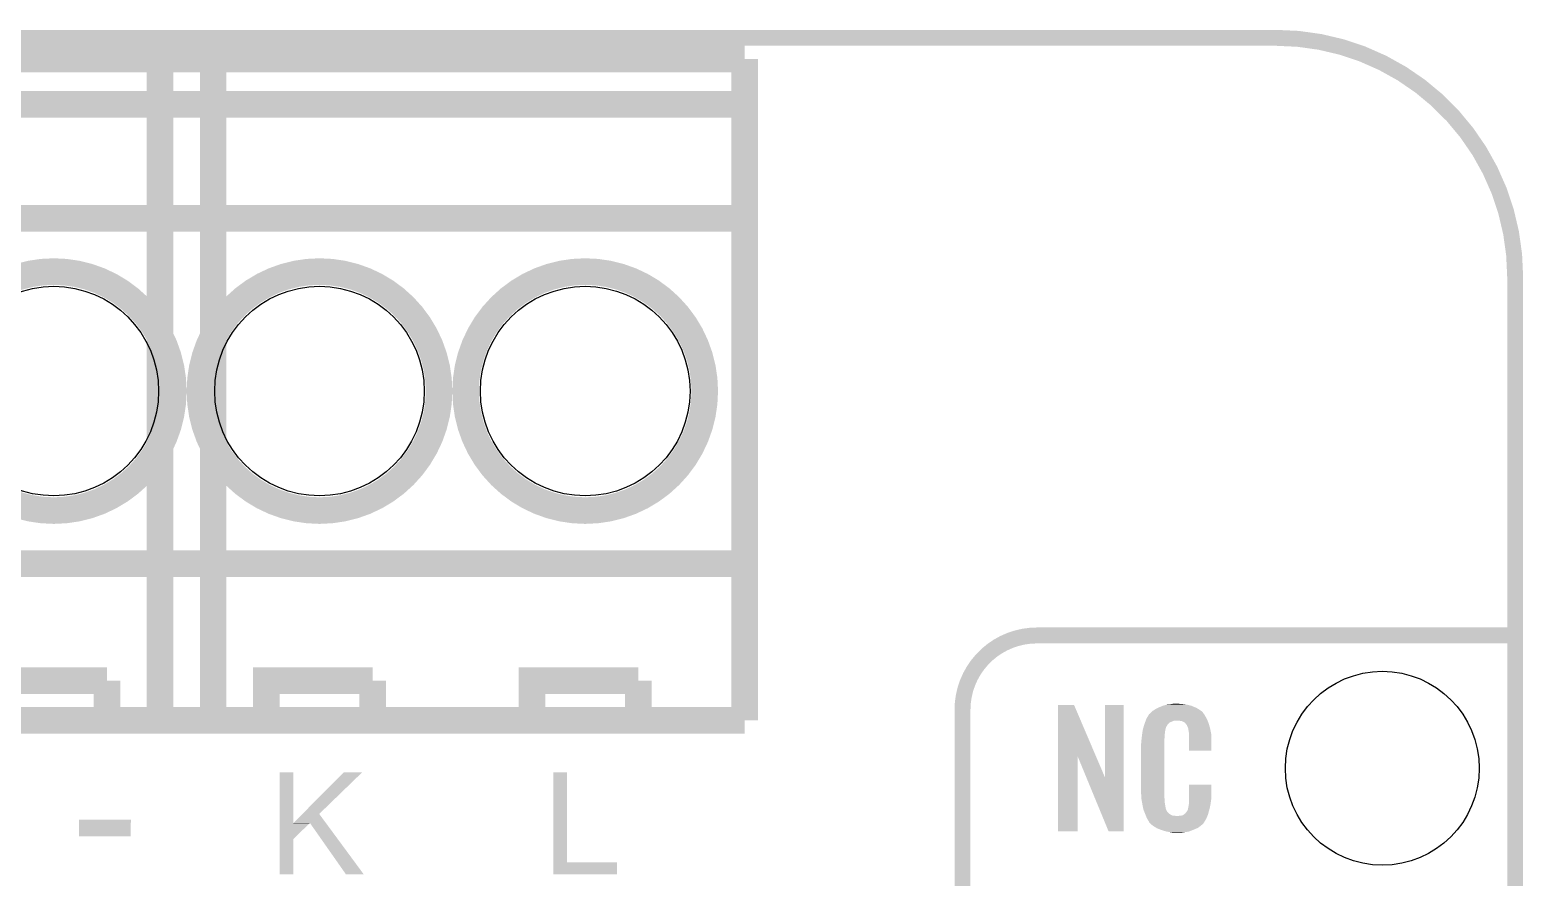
# Model space of a CAD drawing. Extents: x -1.3 to 24.2, y -3.9 to 24.8.
# Drawn here: x 9.93 to 24.21, y 16.74 to 24.84 of the extents above; entities that cross this region are included whole.
import ezdxf

# ---------------------------------------------------------------- set-up
doc = ezdxf.new("R2010")
doc.units = 0
doc.layers.get('0').update_dxf_attribs({"linetype": 'CONTINUOUS'})
for name, color, linetype in [('ISO_9141_CLICK_V101_GKO', 5, 'CONTINUOUS'), ('ISO_9141_CLICK_V101_GTO', 14, 'CONTINUOUS'), ('ISO_9141_CLICK_V101_GTS', 12, 'CONTINUOUS')]:
    doc.layers.add(name, color=color, linetype=linetype)

# ---------------------------------------------------------------- blocks, each defined once
blk = doc.blocks.new('ROUND_24')
blk.add_circle((0, 0), 0.927)
blk = doc.blocks.new('ROUND_25')
blk.add_circle((0, 0), 1.002)

msp = doc.modelspace()

# ---------------------------------------------------------------- linework, layer by layer
at = {"layer": 'ISO_9141_CLICK_V101_GKO', "const_width": 0.1524}
for points in [[(1.016, 24.765), (21.844, 24.765)], [(24.13, -1.27), (24.13, 22.479)]]:
    msp.add_lwpolyline(points, dxfattribs=at)
msp.add_lwpolyline([(24.13, 22.479, 0.4142136), (21.844, 24.765)], format="xyb", dxfattribs=at)
at = {"layer": 'ISO_9141_CLICK_V101_GTO'}
for points, const_width in [([(6.096, 18.2372), (6.096, 24.5618), (11.684, 24.5618)], 0.254), ([(11.176, 18.2372), (11.176, 24.5618), (16.764, 24.5618)], 0.254), ([(11.684, 18.2372), (11.684, 24.5618)], 0.254), ([(16.764, 18.2372), (16.764, 24.5618)], 0.254), ([(6.096, 24.13), (11.684, 24.13)], 0.254), ([(11.176, 24.13), (16.764, 24.13)], 0.254), ([(6.096, 23.0378), (11.684, 23.0378)], 0.254), ([(11.176, 23.0378), (16.764, 23.0378)], 0.254), ([(6.096, 19.7358), (11.684, 19.7358)], 0.254), ([(11.176, 19.7358), (16.764, 19.7358)], 0.254), ([(19.558, 19.05), (24.13, 19.05)], 0.1524), ([(9.652, 18.2372), (9.652, 18.6182), (10.668, 18.6182)], 0.254), ([(10.668, 18.2372), (10.668, 18.6182)], 0.254), ([(12.192, 18.2372), (12.192, 18.6182), (13.208, 18.6182)], 0.254), ([(13.208, 18.2372), (13.208, 18.6182)], 0.254), ([(14.732, 18.2372), (14.732, 18.6182), (15.748, 18.6182)], 0.254), ([(15.748, 18.2372), (15.748, 18.6182)], 0.254), ([(18.8468, -0.5588), (18.8468, 18.3388)], 0.1524), ([(6.096, 18.2372), (11.684, 18.2372)], 0.254), ([(11.176, 18.2372), (16.764, 18.2372)], 0.254)]:
    msp.add_lwpolyline(points, dxfattribs=dict(at, const_width=const_width))
at = {"layer": 'ISO_9141_CLICK_V101_GTO', "const_width": 0.254}
for points in [[(9.017, 21.3868, 1), (11.303, 21.3868, 1)], [(11.557, 21.3868, 1), (13.843, 21.3868, 1)], [(14.097, 21.3868, 1), (16.383, 21.3868, 1)]]:
    msp.add_lwpolyline(points, format="xyb", close=True, dxfattribs=at)
at = {"layer": 'ISO_9141_CLICK_V101_GTO', "const_width": 0.1524}
msp.add_lwpolyline([(19.558, 19.05, 0.4142136), (18.8468, 18.3388)], format="xyb", dxfattribs=at)
at = {"layer": 'ISO_9141_CLICK_V101_GTO'}
for points in [[(19.758672, 17.896728), (19.75868, 18.384506), (20.121662, 17.896728), (19.913604, 18.384506)], [(19.75868, 18.384506), (19.758682, 18.38452), (19.913604, 18.384506), (19.758682, 18.38452)], [(20.20824, 17.693748), (20.20826, 18.384498), (20.388566, 17.693748), (20.38858, 18.384498)], [(20.20826, 18.384498), (20.208262, 18.38452), (20.38858, 18.384498), (20.208262, 18.38452)], [(20.613442, 18.26768), (20.626888, 18.29054), (21.17344, 18.26768), (21.160742, 18.29054)], [(20.626888, 18.29054), (20.62988, 18.295624), (21.160742, 18.29054), (21.15693, 18.295624)], [(20.62988, 18.295624), (20.629902, 18.29816), (21.15693, 18.295624), (21.155028, 18.29816)], [(20.629902, 18.29816), (20.634966, 18.298168), (21.155028, 18.29816), (21.155022, 18.298168)], [(20.634966, 18.298168), (20.63699, 18.3007), (21.155022, 18.298168), (21.153122, 18.3007)], [(20.63699, 18.3007), (20.64105, 18.305776), (21.153122, 18.3007), (21.150582, 18.305776)], [(20.64105, 18.305776), (20.64512, 18.310862), (21.150582, 18.305776), (21.146224, 18.310862)], [(20.64512, 18.310862), (20.659634, 18.32356), (21.146224, 18.310862), (21.135342, 18.32356)], [(20.659634, 18.32356), (20.665442, 18.32864), (21.135342, 18.32356), (21.128232, 18.32864)], [(20.665442, 18.32864), (20.677418, 18.336262), (21.128232, 18.32864), (21.11756, 18.336262)], [(20.677418, 18.336262), (20.693382, 18.34642), (21.11756, 18.336262), (21.10063, 18.34642)], [(20.693382, 18.34642), (20.71878, 18.35912), (21.10063, 18.34642), (21.07946, 18.35912)], [(20.71878, 18.35912), (20.72894, 18.3642), (21.07946, 18.35912), (21.067124, 18.3642)], [(20.72894, 18.3642), (20.754338, 18.37436), (21.067124, 18.3642), (21.042452, 18.37436)], [(20.754338, 18.37436), (20.761958, 18.3769), (21.042452, 18.37436), (21.036282, 18.3769)], [(20.761958, 18.3769), (20.7772, 18.38198), (21.036282, 18.3769), (21.017232, 18.38198)], [(20.7772, 18.38198), (20.794134, 18.38706), (21.017232, 18.38198), (20.998182, 18.38706)], [(20.794134, 18.38706), (20.802602, 18.3896), (20.998182, 18.38706), (20.977862, 18.3896)], [(20.802602, 18.3896), (20.83308, 18.39214), (20.977862, 18.3896), (20.95754, 18.39214)], [(20.83308, 18.39214), (20.84832, 18.39468), (20.95754, 18.39214), (20.942302, 18.39468)], [(20.84832, 18.39468), (20.863562, 18.39722), (20.927062, 18.39468), (20.914362, 18.39722)], [(20.567448, 18.127978), (20.569052, 18.138138), (20.78228, 18.127978), (20.78482, 18.138138)], [(20.569052, 18.138138), (20.569854, 18.143218), (20.78482, 18.138138), (20.78482, 18.143218)], [(20.569854, 18.143218), (20.57146, 18.153382), (20.78482, 18.143218), (20.78759, 18.153382)], [(20.57146, 18.153382), (20.576792, 18.171158), (20.78759, 18.153382), (20.792438, 18.171158)], [(20.576792, 18.171158), (20.583648, 18.194018), (20.792438, 18.171158), (20.805138, 18.194018)], [(20.583648, 18.194018), (20.586698, 18.20418), (20.805138, 18.194018), (20.815298, 18.20418)], [(20.586698, 18.20418), (20.588568, 18.209256), (20.815298, 18.20418), (20.817838, 18.209256)], [(20.588568, 18.209256), (20.592312, 18.219418), (20.817838, 18.209256), (20.83054, 18.219418)], [(20.592312, 18.219418), (20.597926, 18.234658), (20.83054, 18.219418), (20.868636, 18.234658)], [(20.597926, 18.234658), (20.597928, 18.23466), (20.868636, 18.234658), (20.916898, 18.23466)], [(20.597928, 18.23466), (20.599798, 18.239738), (21.190494, 18.23466), (21.18868, 18.239738)], [(20.599798, 18.239738), (20.60448, 18.252442), (21.18868, 18.239738), (21.181752, 18.252442)], [(20.60448, 18.252442), (20.613442, 18.26768), (21.181752, 18.252442), (21.17344, 18.26768)], [(20.93468, 18.23212), (20.916898, 18.23466), (21.191402, 18.23212), (21.190494, 18.23466)], [(20.947378, 18.22958), (20.93468, 18.23212), (21.192308, 18.22958), (21.191402, 18.23212)], [(20.972774, 18.216882), (20.947378, 18.22958), (21.196844, 18.216882), (21.192308, 18.22958)], [(20.975318, 18.211804), (20.972774, 18.216882), (21.198656, 18.211804), (21.196844, 18.216882)], [(20.981854, 18.20418), (20.975318, 18.211804), (21.201378, 18.20418), (21.198656, 18.211804)], [(20.990558, 18.194022), (20.981854, 18.20418), (21.204368, 18.194022), (21.201378, 18.20418)], [(21.00072, 18.17116), (20.990558, 18.194022), (21.211092, 18.17116), (21.204368, 18.194022)], [(21.004784, 18.161002), (21.00072, 18.17116), (21.21408, 18.161002), (21.211092, 18.17116)], [(21.005798, 18.158464), (21.004784, 18.161002), (21.214564, 18.158464), (21.21408, 18.161002)], [(21.0058, 18.150842), (21.005798, 18.158464), (21.216016, 18.150842), (21.214564, 18.158464)], [(21.00834, 18.138138), (21.0058, 18.150842), (21.218436, 18.138138), (21.216016, 18.150842)], [(21.01088, 18.12036), (21.00834, 18.138138), (21.221822, 18.12036), (21.218436, 18.138138)], [(20.55368, 18.011142), (20.55622, 18.023842), (20.7772, 18.011142), (20.7772, 18.023842)], [(20.55368, 17.56156), (20.55368, 18.011142), (20.7772, 17.56156), (20.7772, 18.011142)], [(20.55622, 18.04162), (20.55876, 18.0594), (20.7772, 18.04162), (20.7772, 18.0594)], [(20.55622, 18.023842), (20.55622, 18.04162), (20.7772, 18.023842), (20.7772, 18.04162)], [(20.55876, 18.0594), (20.559042, 18.061938), (20.7772, 18.0594), (20.7772, 18.061938)], [(20.559042, 18.061938), (20.5613, 18.08226), (20.7772, 18.061938), (20.77974, 18.08226)], [(20.5613, 18.08226), (20.563556, 18.102578), (20.77974, 18.08226), (20.77974, 18.102578)], [(20.563556, 18.102578), (20.56384, 18.10512), (20.77974, 18.102578), (20.780248, 18.10512)], [(20.56384, 18.10512), (20.565442, 18.115278), (20.780248, 18.10512), (20.78228, 18.115278)], [(20.565442, 18.115278), (20.567448, 18.127978), (20.78228, 18.115278), (20.78228, 18.127978)], [(21.011858, 18.107658), (21.01088, 18.12036), (21.22424, 18.107658), (21.221822, 18.12036)], [(21.01342, 18.08734), (21.011858, 18.107658), (21.224236, 18.08734), (21.22424, 18.107658)], [(21.01342, 17.947662), (21.01342, 18.08734), (21.224218, 17.947662), (21.224236, 18.08734)], [(19.75866, 17.175502), (19.758672, 17.896728), (19.946598, 17.175502), (19.94662, 17.896728)], [(20.030256, 17.693748), (19.94662, 17.896728), (20.20824, 17.693748), (20.121662, 17.896728)], [(21.224218, 17.94764), (21.01342, 17.947662), (21.224218, 17.94764), (21.224218, 17.947662)], [(12.31901, 17.254256), (12.31902, 17.739338), (12.448578, 17.254256), (12.44854, 17.739338)], [(12.31902, 17.739338), (12.319022, 17.73936), (12.44854, 17.739338), (12.319022, 17.73936)], [(12.53696, 17.343104), (12.931108, 17.739322), (12.69747, 17.343104), (13.106362, 17.739322)], [(12.931108, 17.739322), (12.931146, 17.73936), (13.106362, 17.739322), (12.931146, 17.73936)], [(14.935202, 16.88084), (14.93522, 17.739338), (15.064762, 16.88084), (15.06474, 17.739338)], [(14.93522, 17.739338), (14.935222, 17.73936), (15.06474, 17.739338), (14.935222, 17.73936)], [(20.243796, 17.175494), (20.030256, 17.693748), (20.388558, 17.175494), (20.388566, 17.693748)], [(20.556032, 17.49806), (20.55368, 17.56156), (20.7772, 17.49806), (20.7772, 17.56156)], [(21.01342, 17.48282), (21.01344, 17.622498), (21.22424, 17.48282), (21.22424, 17.622498)], [(21.01344, 17.622498), (21.013442, 17.62252), (21.22424, 17.622498), (21.013442, 17.62252)], [(20.55622, 17.492982), (20.556032, 17.49806), (20.777926, 17.492982), (20.7772, 17.49806)], [(20.55843, 17.480278), (20.55622, 17.492982), (20.77974, 17.480278), (20.777926, 17.492982)], [(20.562406, 17.457418), (20.55843, 17.480278), (20.77974, 17.457418), (20.77974, 17.480278)], [(20.56638, 17.43456), (20.562406, 17.457418), (20.78335, 17.43456), (20.77974, 17.457418)], [(20.571462, 17.40916), (20.56638, 17.43456), (20.78736, 17.40916), (20.78335, 17.43456)], [(21.005802, 17.411704), (21.00834, 17.416784), (21.213034, 17.411704), (21.214228, 17.416784)], [(21.00834, 17.424402), (21.008848, 17.426942), (21.216022, 17.424402), (21.21662, 17.426942)], [(21.00834, 17.416784), (21.00834, 17.424402), (21.214228, 17.416784), (21.216022, 17.424402)], [(21.008848, 17.426942), (21.01088, 17.437102), (21.21662, 17.426942), (21.217974, 17.437102)], [(21.01088, 17.4498), (21.012784, 17.46504), (21.219666, 17.4498), (21.2217, 17.46504)], [(21.01088, 17.437102), (21.01088, 17.4498), (21.217974, 17.437102), (21.219666, 17.4498)], [(21.012784, 17.46504), (21.01342, 17.470122), (21.2217, 17.46504), (21.222426, 17.470122)], [(21.01342, 17.470122), (21.01342, 17.48282), (21.222426, 17.470122), (21.22424, 17.48282)], [(10.4013, 17.129782), (10.40132, 17.289758), (10.896578, 17.129782), (10.8966, 17.289758)], [(10.40132, 17.289758), (10.401322, 17.28978), (10.8966, 17.289758), (10.401322, 17.28978)], [(12.45105, 17.256742), (12.53696, 17.343104), (12.7611, 17.256742), (12.69747, 17.343104)], [(20.576034, 17.386298), (20.571462, 17.40916), (20.79244, 17.386298), (20.78736, 17.40916)], [(20.57654, 17.383762), (20.576034, 17.386298), (20.79371, 17.383762), (20.79244, 17.386298)], [(20.583862, 17.36598), (20.57654, 17.383762), (20.802602, 17.36598), (20.79371, 17.383762)], [(20.58491, 17.363436), (20.583862, 17.36598), (20.805142, 17.363436), (20.802602, 17.36598)], [(20.587, 17.35836), (20.58491, 17.363436), (20.807684, 17.35836), (20.805142, 17.363436)], [(20.589092, 17.353278), (20.587, 17.35836), (20.815302, 17.353278), (20.807684, 17.35836)], [(20.59223, 17.34566), (20.589092, 17.353278), (20.82292, 17.34566), (20.815302, 17.353278)], [(20.59432, 17.34058), (20.59223, 17.34566), (20.830542, 17.34058), (20.82292, 17.34566)], [(20.596274, 17.3355), (20.59432, 17.34058), (20.838162, 17.3355), (20.830542, 17.34058)], [(20.599206, 17.32788), (20.596274, 17.3355), (20.853404, 17.32788), (20.838162, 17.3355)], [(20.60116, 17.3228), (20.599206, 17.32788), (20.899122, 17.3228), (20.853404, 17.32788)], [(20.60702, 17.30756), (20.60116, 17.3228), (21.181208, 17.30756), (21.187484, 17.3228)], [(20.614078, 17.29486), (20.60702, 17.30756), (21.17598, 17.29486), (21.181208, 17.30756)], [(20.619722, 17.284698), (20.614078, 17.29486), (21.169882, 17.284698), (21.17598, 17.29486)], [(20.629876, 17.269466), (20.619722, 17.284698), (21.160742, 17.269466), (21.169882, 17.284698)], [(20.899122, 17.3228), (20.909282, 17.322802), (21.187484, 17.3228), (21.187486, 17.322802)], [(20.909282, 17.322802), (20.916904, 17.32534), (21.187486, 17.322802), (21.18853, 17.32534)], [(20.927062, 17.32534), (20.952462, 17.33042), (21.18853, 17.32534), (21.190622, 17.33042)], [(20.952462, 17.33042), (20.965154, 17.338038), (21.190622, 17.33042), (21.19376, 17.338038)], [(20.965154, 17.338038), (20.965162, 17.338042), (21.19376, 17.338038), (21.19376, 17.338042)], [(20.965162, 17.338042), (20.972786, 17.34566), (21.19376, 17.338042), (21.195876, 17.34566)], [(20.972786, 17.34566), (20.975326, 17.345674), (21.195876, 17.34566), (21.19588, 17.345674)], [(20.975326, 17.345674), (20.977862, 17.35074), (21.19588, 17.345674), (21.197288, 17.35074)], [(20.977862, 17.35074), (20.988022, 17.360902), (21.197288, 17.35074), (21.20011, 17.360902)], [(20.988022, 17.360902), (21.00072, 17.38376), (21.20011, 17.360902), (21.20646, 17.38376)], [(21.00072, 17.38376), (21.000722, 17.383762), (21.20646, 17.38376), (21.20646, 17.383762)], [(21.000722, 17.383762), (21.0058, 17.409162), (21.20646, 17.383762), (21.212436, 17.409162)], [(21.0058, 17.409162), (21.005802, 17.411704), (21.212436, 17.409162), (21.213034, 17.411704)], [(10.896578, 17.12976), (10.4013, 17.129782), (10.896578, 17.12976), (10.896578, 17.129782)], [(12.319006, 17.101814), (12.31901, 17.254256), (12.44854, 17.101814), (12.605974, 17.254256)], [(12.448578, 17.254256), (12.45105, 17.256742), (12.605974, 17.254256), (12.608542, 17.256742)], [(12.953996, 16.764008), (12.608542, 17.256742), (13.124132, 16.764008), (12.7611, 17.256742)], [(19.946598, 17.17548), (19.75866, 17.175502), (19.946598, 17.17548), (19.946598, 17.175502)], [(20.388558, 17.17548), (20.243796, 17.175494), (20.388558, 17.17548), (20.388558, 17.175494)], [(20.62988, 17.264386), (20.629876, 17.269466), (21.157694, 17.264386), (21.160742, 17.269466)], [(20.637504, 17.25676), (20.62988, 17.264386), (21.15312, 17.25676), (21.157694, 17.264386)], [(20.642584, 17.251678), (20.637504, 17.25676), (21.150576, 17.251678), (21.15312, 17.25676)], [(20.64766, 17.246598), (20.642584, 17.251678), (21.144226, 17.246598), (21.150576, 17.251678)], [(20.653586, 17.24152), (20.64766, 17.246598), (21.13788, 17.24152), (21.144226, 17.246598)], [(20.665438, 17.23136), (20.653586, 17.24152), (21.126028, 17.23136), (21.13788, 17.24152)], [(20.673568, 17.22628), (20.665438, 17.23136), (21.120102, 17.22628), (21.126028, 17.23136)], [(20.70202, 17.2085), (20.673568, 17.22628), (21.0947, 17.2085), (21.120102, 17.22628)], [(20.70608, 17.205962), (20.70202, 17.2085), (21.088778, 17.205962), (21.0947, 17.2085)], [(20.738736, 17.19326), (20.70608, 17.205962), (21.05914, 17.19326), (21.088778, 17.205962)], [(20.7518, 17.188178), (20.738736, 17.19326), (21.04607, 17.188178), (21.05914, 17.19326)], [(20.794978, 17.17548), (20.7518, 17.188178), (21.013418, 17.17548), (21.04607, 17.188178)], [(20.822074, 17.1704), (20.794978, 17.17548), (20.990558, 17.1704), (21.013418, 17.17548)], [(20.83562, 17.16786), (20.822074, 17.1704), (20.96262, 17.16786), (20.990558, 17.1704)], [(20.850858, 17.16532), (20.83562, 17.16786), (20.947378, 17.16532), (20.96262, 17.16786)], [(20.878798, 17.16278), (20.868638, 17.16532), (20.932138, 17.16278), (20.947378, 17.16532)], [(12.319, 16.764022), (12.319006, 17.101814), (12.448518, 16.764022), (12.44854, 17.101814)], [(14.9352, 16.764022), (14.935202, 16.880818), (15.544778, 16.764022), (15.5448, 16.880818)], [(14.935202, 16.880818), (14.935202, 16.88084), (15.5448, 16.880818), (15.064762, 16.88084)], [(12.448518, 16.764), (12.319, 16.764022), (12.448518, 16.764), (12.448518, 16.764022)], [(13.124136, 16.764), (13.124132, 16.764008), (13.124136, 16.764), (12.953996, 16.764008)], [(15.544778, 16.764), (14.9352, 16.764022), (15.544778, 16.764), (15.544778, 16.764022)]]:
    msp.add_solid(points, dxfattribs=at)

# ---------------------------------------------------------------- block references
at = {"layer": 'ISO_9141_CLICK_V101_GTS'}
for name, p in [('ROUND_25', (10.16, 21.3868)), ('ROUND_25', (12.7, 21.3868)), ('ROUND_25', (15.24, 21.3868)), ('ROUND_24', (22.86, 17.78))]:
    msp.add_blockref(name, p, dxfattribs=at)

doc.saveas('drawing.dxf')
